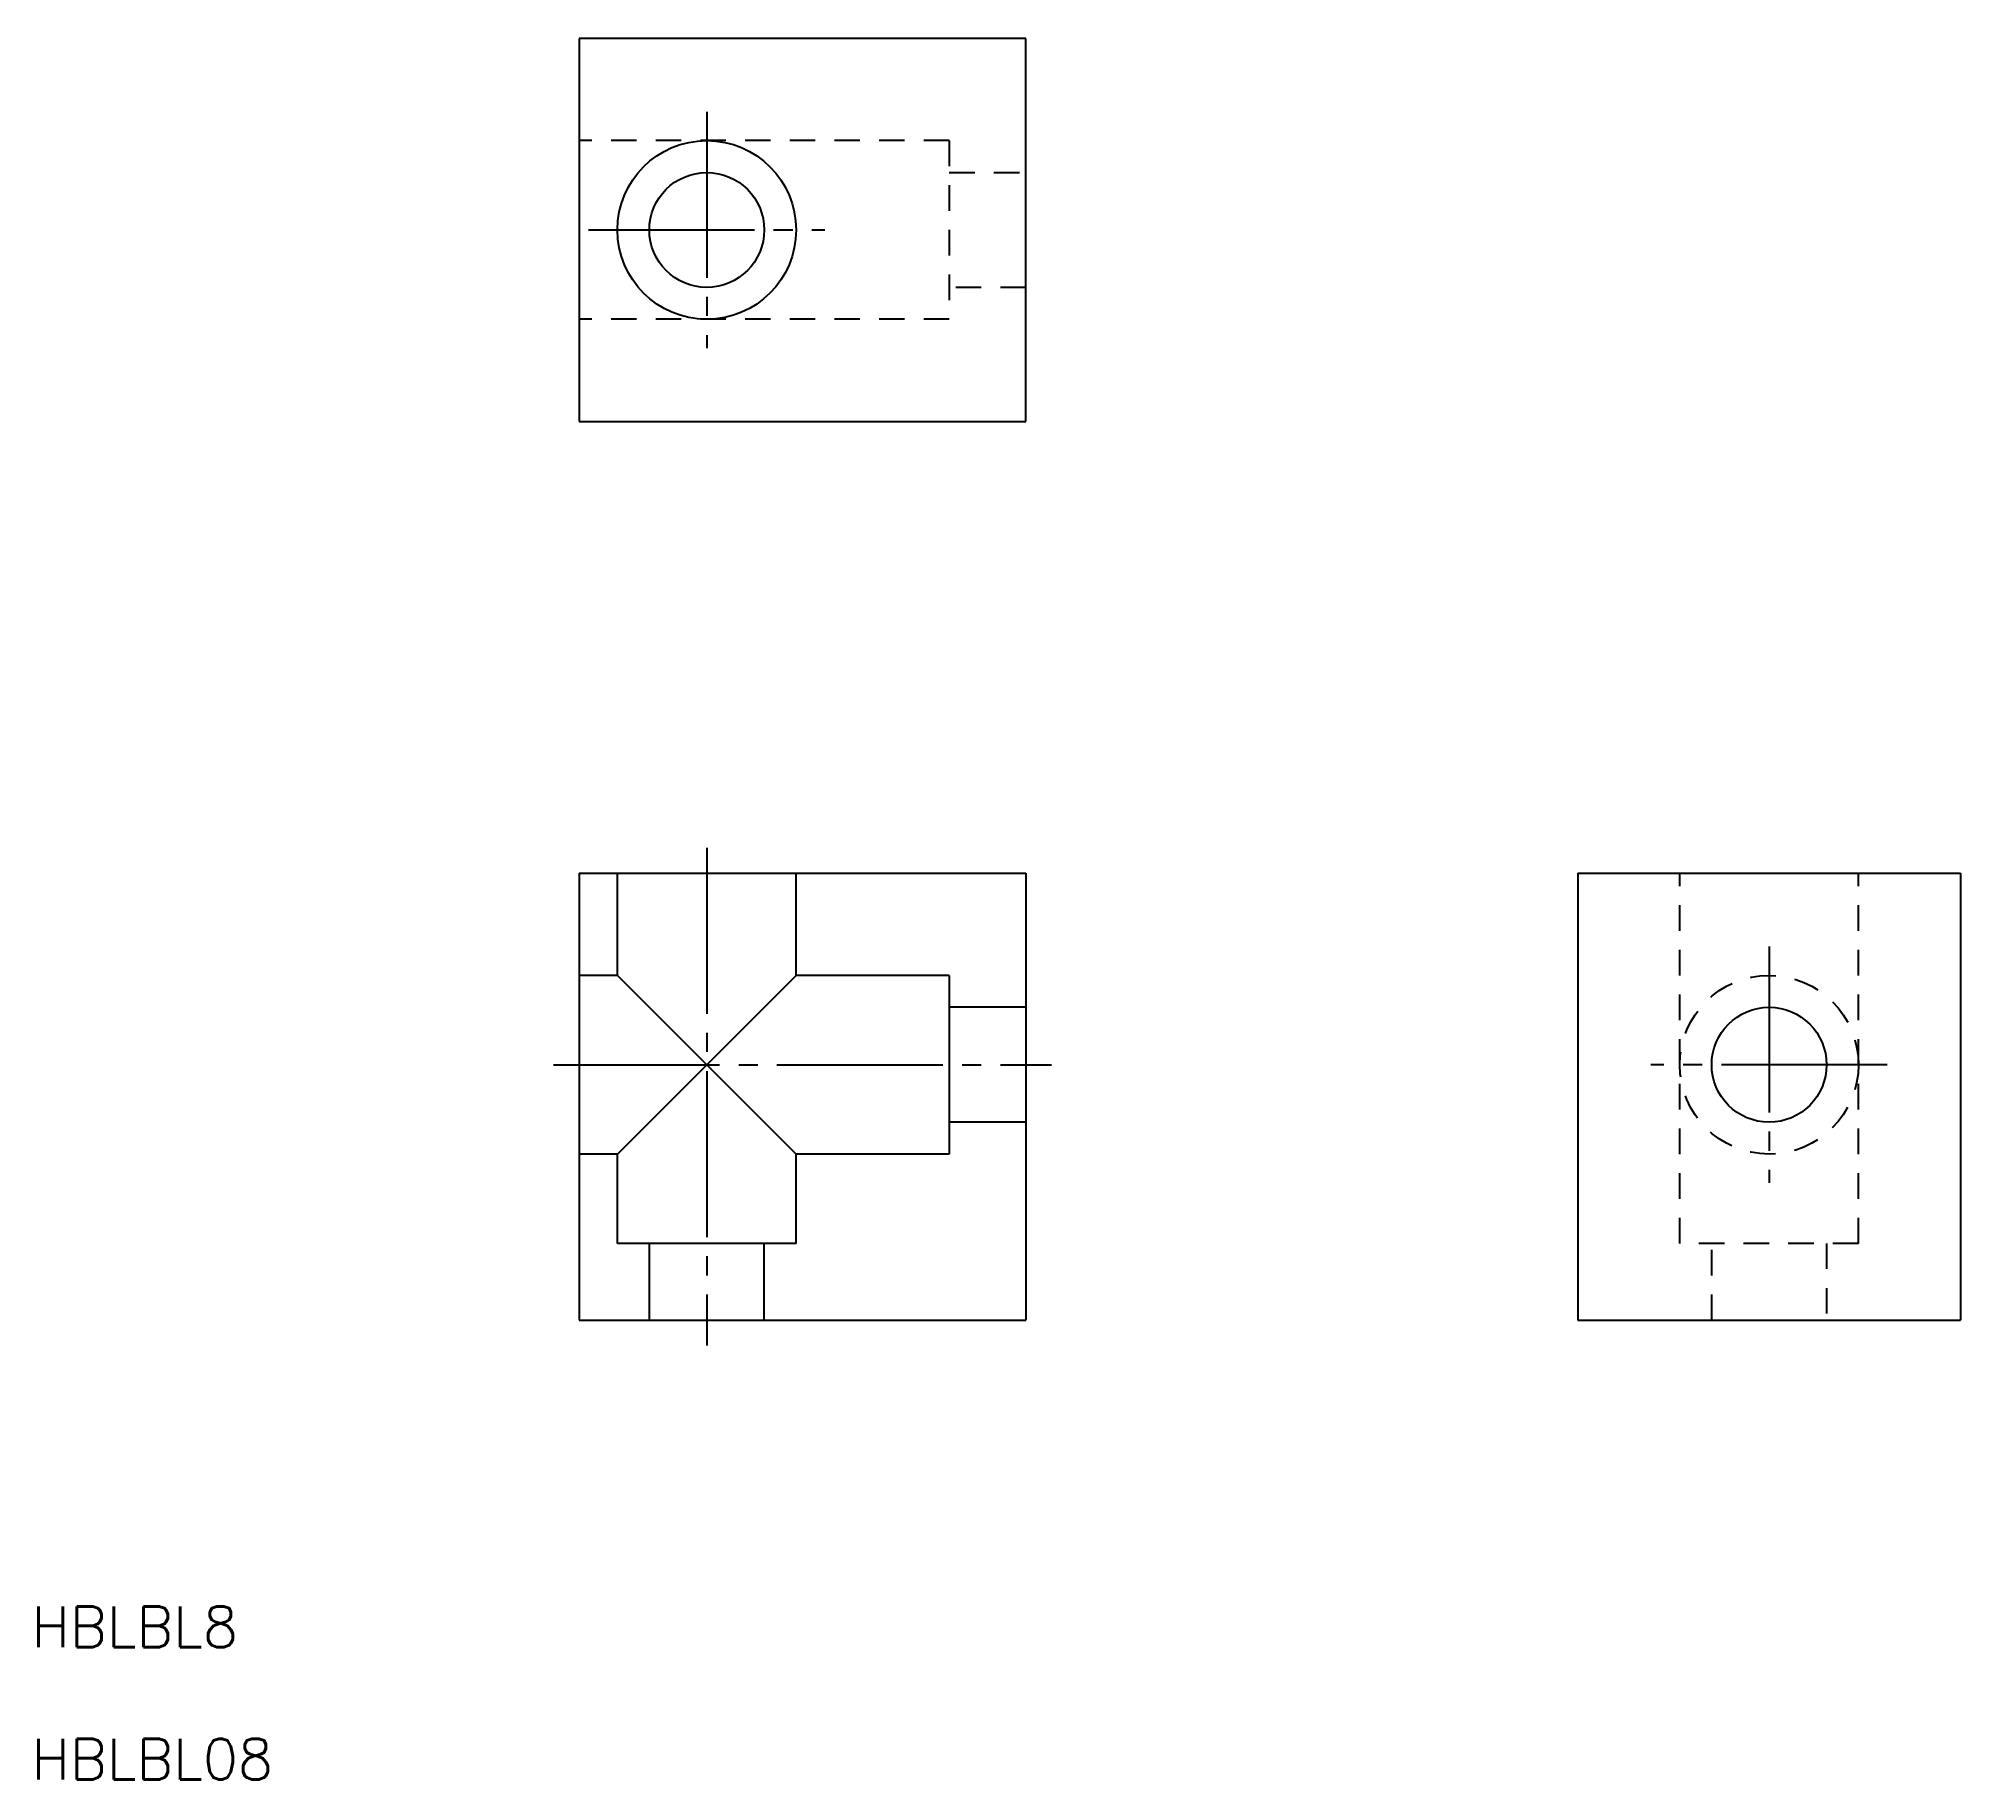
# Model space of a CAD drawing. Extents: x -7 to 143, y 102 to 238.
import ezdxf

# ---------------------------------------------------------------- set-up
doc = ezdxf.new("R2010")
doc.units = 0
doc.linetypes.add('CENTER', pattern=[17.5, 13, -1.5, 1.5, -1.5])
doc.linetypes.add('DASHED', pattern=[3.5, 2, -1.5])
doc.layers.get('0').update_dxf_attribs({"linetype": 'CONTINUOUS'})
doc.layers.add('CENTER', color=1, linetype='CENTER')
doc.styles.get("Standard").update_dxf_attribs({"font": 'txt.shx', "bigfont": '@extfont2.shx'})

msp = doc.modelspace()

# ---------------------------------------------------------------- linework, layer by layer
at = {"color": 7, "linetype": 'CONTINUOUS'}
for p, q in [((70.19, 238.19), (35.19, 238.19)), ((35.19, 238.19), (35.19, 208.19)), ((70.19, 208.19), (70.19, 238.19)), ((35.19, 208.19), (70.19, 208.19)), ((35.19, 172.79), (70.19, 172.79)), ((35.19, 172.79), (35.19, 137.79)), ((38.19, 164.79), (38.19, 172.79)), ((52.19, 164.79), (52.19, 172.79)), ((70.19, 172.79), (70.19, 137.79)), ((113.42, 172.79), (113.42, 137.79)), ((113.42, 172.79), (143.42, 172.79)), ((143.42, 172.79), (143.42, 137.79)), ((38.19, 164.79), (35.19, 164.79)), ((38.19, 150.79), (52.19, 164.79)), ((38.19, 164.79), (52.19, 150.79)), ((64.19, 164.79), (52.19, 164.79)), ((64.19, 164.79), (64.19, 150.79)), ((70.19, 162.29), (64.19, 162.29)), ((70.19, 153.29), (64.19, 153.29)), ((38.19, 150.79), (35.19, 150.79)), ((38.19, 143.79), (38.19, 150.79)), ((64.19, 150.79), (52.19, 150.79)), ((52.19, 143.79), (52.19, 150.79)), ((52.19, 143.79), (38.19, 143.79)), ((40.69, 137.79), (40.69, 143.79)), ((49.69, 137.79), (49.69, 143.79)), ((35.19, 137.79), (70.19, 137.79)), ((113.42, 137.79), (143.42, 137.79))]:
    msp.add_line(p, q, dxfattribs=at)
at = {"color": 3, "linetype": 'DASHED'}
for p, q in [((64.19, 230.19), (35.19, 230.19)), ((64.19, 230.19), (64.19, 216.19)), ((64.19, 227.69), (70.19, 227.69)), ((70.19, 218.69), (64.19, 218.69)), ((64.19, 216.19), (35.19, 216.19)), ((121.42, 143.79), (121.42, 172.79)), ((135.42, 143.79), (135.42, 172.79)), ((135.42, 143.79), (121.42, 143.79)), ((123.92, 137.79), (123.92, 143.79)), ((132.92, 143.79), (132.92, 137.79))]:
    msp.add_line(p, q, dxfattribs=at)
at = {"color": 7, "linetype": 'CONTINUOUS'}
for centre, radius in [((45.19, 223.19), 7), ((45.19, 223.19), 4.5), ((128.42, 157.79), 4.5)]:
    msp.add_circle(centre, radius, dxfattribs=at)
at = {"color": 3, "linetype": 'DASHED'}
msp.add_circle((128.42, 157.79), 7, dxfattribs=at)
at = {"layer": 'CENTER', "color": 1, "linetype": 'CENTER'}
for p, q in [((45.19, 232.45), (45.19, 213.93)), ((35.93, 223.19), (54.45, 223.19)), ((45.19, 174.79), (45.19, 135.79)), ((128.42, 167.05), (128.42, 148.53)), ((33.19, 157.79), (72.19, 157.79)), ((137.68, 157.79), (119.16, 157.79))]:
    msp.add_line(p, q, dxfattribs=at)

# ---------------------------------------------------------------- texts
at = {"color": 7, "linetype": 'CONTINUOUS'}
for s, p in [('HBLBL8', (-7.72, 112.16)), ('HBLBL08', (-7.72, 101.79))]:
    msp.add_text(s, height=3.2, dxfattribs=at).set_placement(p)

doc.saveas('drawing.dxf')
